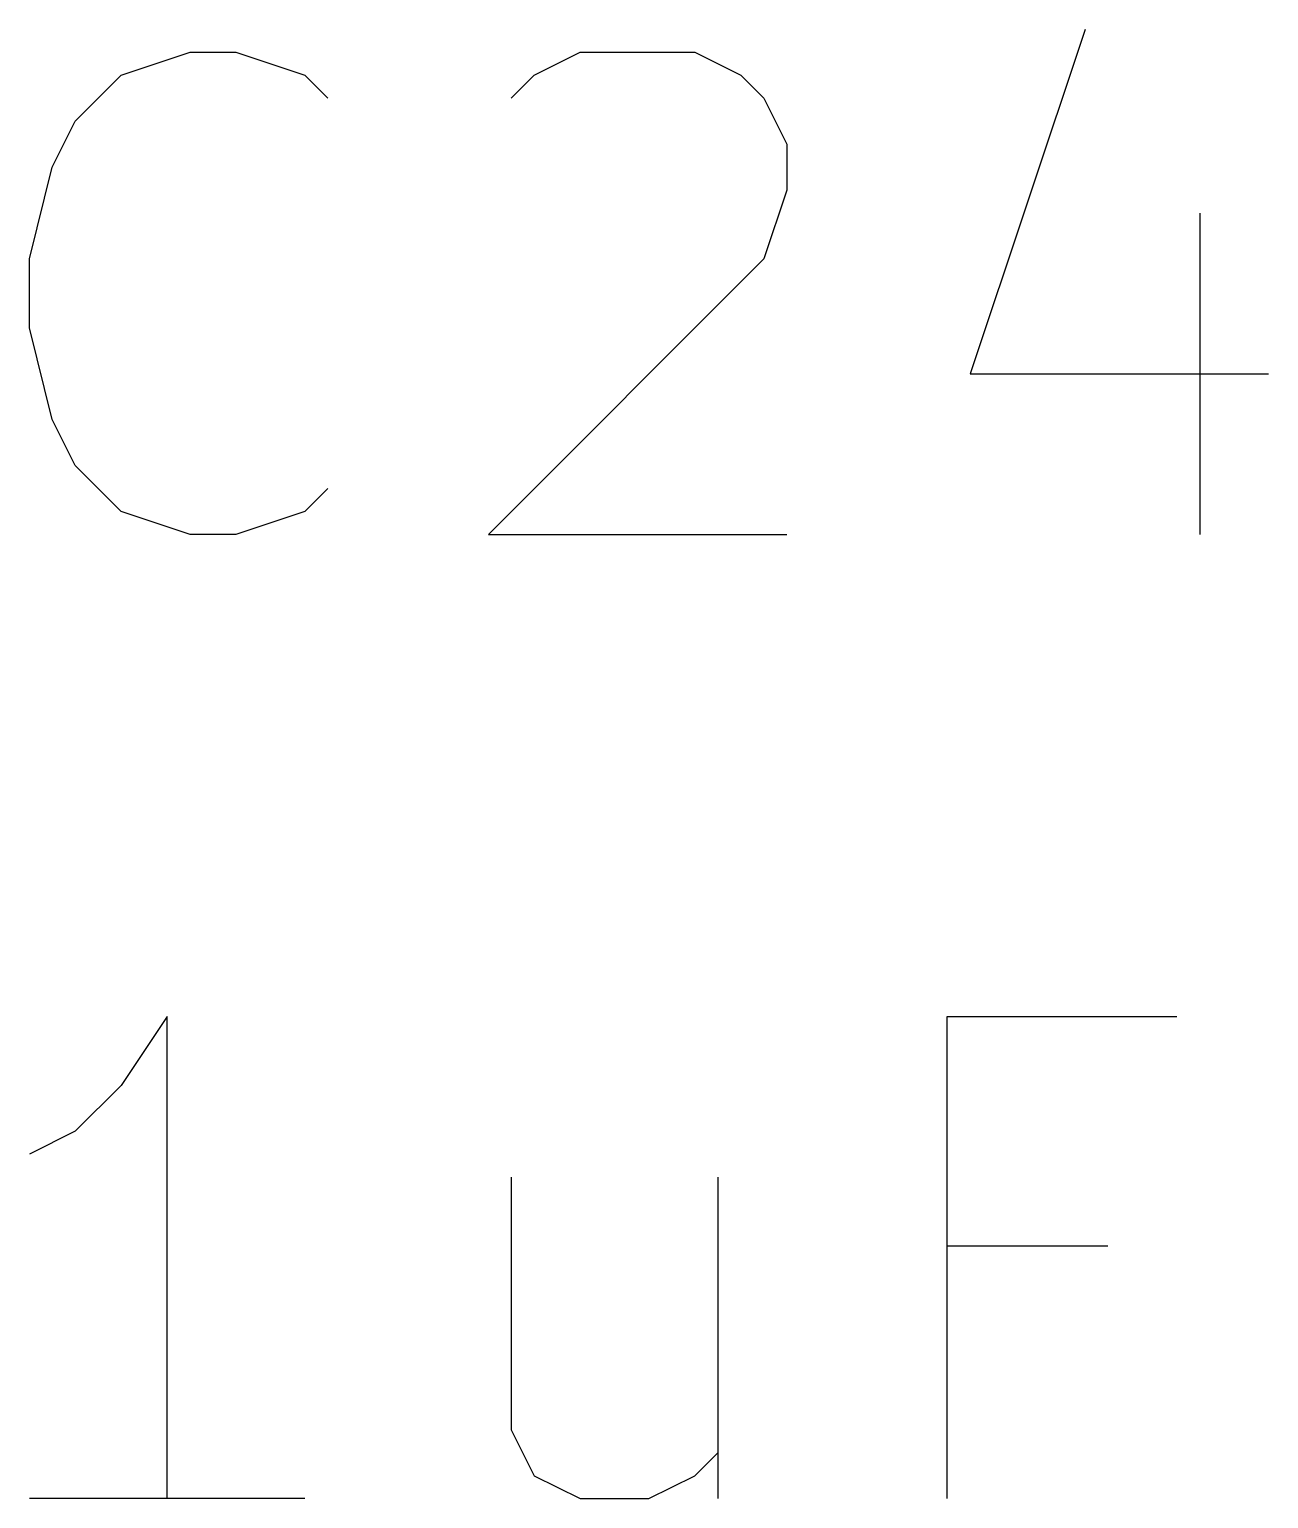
# Model space of a CAD drawing. Header units: millimetres. Extents: x 10 to 287, y -200 to -10.
# Drawn here: x 173.073 to 176.339, y -119.324 to -115.454 of the extents above; entities that cross this region are included whole.
import ezdxf

# ---------------------------------------------------------------- set-up
doc = ezdxf.new("R2010")
doc.units = ezdxf.units.MM
doc.layers.add('GREENSIXTYFIVE', color=129, linetype='CONTINUOUS')

msp = doc.modelspace()

# ---------------------------------------------------------------- linework, layer by layer
at = {"layer": 'GREENSIXTYFIVE', "linetype": 'CONTINUOUS'}
for p, q in [((175.8549, -115.4538), (175.5526, -116.3609)), ((173.315, -115.5747), (173.4964, -115.5142)), ((173.4964, -115.5142), (173.6173, -115.5142)), ((173.6173, -115.5142), (173.7988, -115.5747)), ((174.4035, -115.5747), (174.5245, -115.5142)), ((174.5245, -115.5142), (174.8269, -115.5142)), ((174.8269, -115.5142), (174.9478, -115.5747)), ((173.194, -115.6957), (173.315, -115.5747)), ((173.7988, -115.5747), (173.8592, -115.6352)), ((174.3431, -115.6352), (174.4035, -115.5747)), ((174.9478, -115.5747), (175.0083, -115.6352)), ((175.0083, -115.6352), (175.0688, -115.7561)), ((173.1335, -115.8166), (173.194, -115.6957)), ((175.0688, -115.7561), (175.0688, -115.8771)), ((173.0731, -116.0585), (173.1335, -115.8166)), ((175.0688, -115.8771), (175.0083, -116.0585)), ((176.1573, -115.9376), (176.1573, -116.7842)), ((173.0731, -116.2399), (173.0731, -116.0585)), ((175.0083, -116.0585), (174.2826, -116.7842)), ((173.1335, -116.4818), (173.0731, -116.2399)), ((175.5526, -116.3609), (176.3387, -116.3609)), ((173.194, -116.6028), (173.1335, -116.4818)), ((173.315, -116.7238), (173.194, -116.6028)), ((173.8592, -116.6633), (173.7988, -116.7238)), ((173.4964, -116.7842), (173.315, -116.7238)), ((173.7988, -116.7238), (173.6173, -116.7842)), ((173.6173, -116.7842), (173.4964, -116.7842)), ((174.2826, -116.7842), (175.0688, -116.7842)), ((173.4359, -118.0542), (173.315, -118.2357)), ((173.4359, -119.3242), (173.4359, -118.0542)), ((175.492, -119.3242), (175.492, -118.0542)), ((175.492, -118.0542), (176.0968, -118.0542)), ((173.315, -118.2357), (173.194, -118.3566)), ((173.194, -118.3566), (173.0731, -118.4171)), ((174.343, -118.4776), (174.343, -119.1428)), ((174.8873, -118.4776), (174.8873, -119.3242)), ((175.9154, -118.659), (175.492, -118.659)), ((174.343, -119.1428), (174.4035, -119.2638)), ((174.8268, -119.2638), (174.8873, -119.2033)), ((174.4035, -119.2638), (174.5245, -119.3242)), ((174.7059, -119.3242), (174.8268, -119.2638)), ((173.7988, -119.3242), (173.0731, -119.3242)), ((174.5245, -119.3242), (174.7059, -119.3242))]:
    msp.add_line(p, q, dxfattribs=at)

doc.saveas('drawing.dxf')
